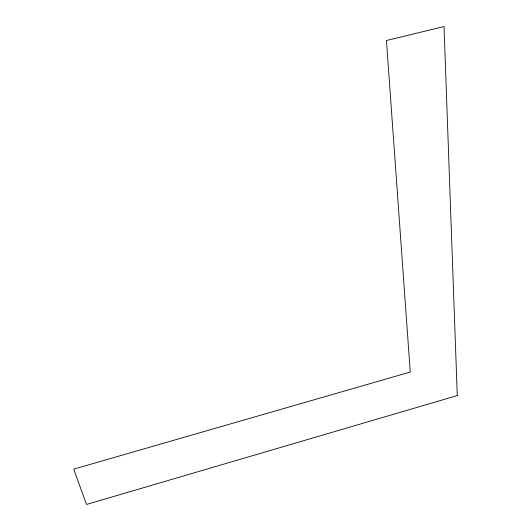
<?xml version="1.0" encoding="UTF-8"?>
<svg xmlns="http://www.w3.org/2000/svg" width="531" height="531" viewBox="0 0 531 531"><rect width="100%" height="100%" fill="white"/><g stroke="black" fill="none" stroke-linecap="round" stroke-linejoin="round"><path stroke-width="0.8" d="M457.271 395.575L86.487 504.45L73.729 469.152L410.257 372.039L386.442 40.535L444.022 26.55L457.271 395.575"/></g></svg>
